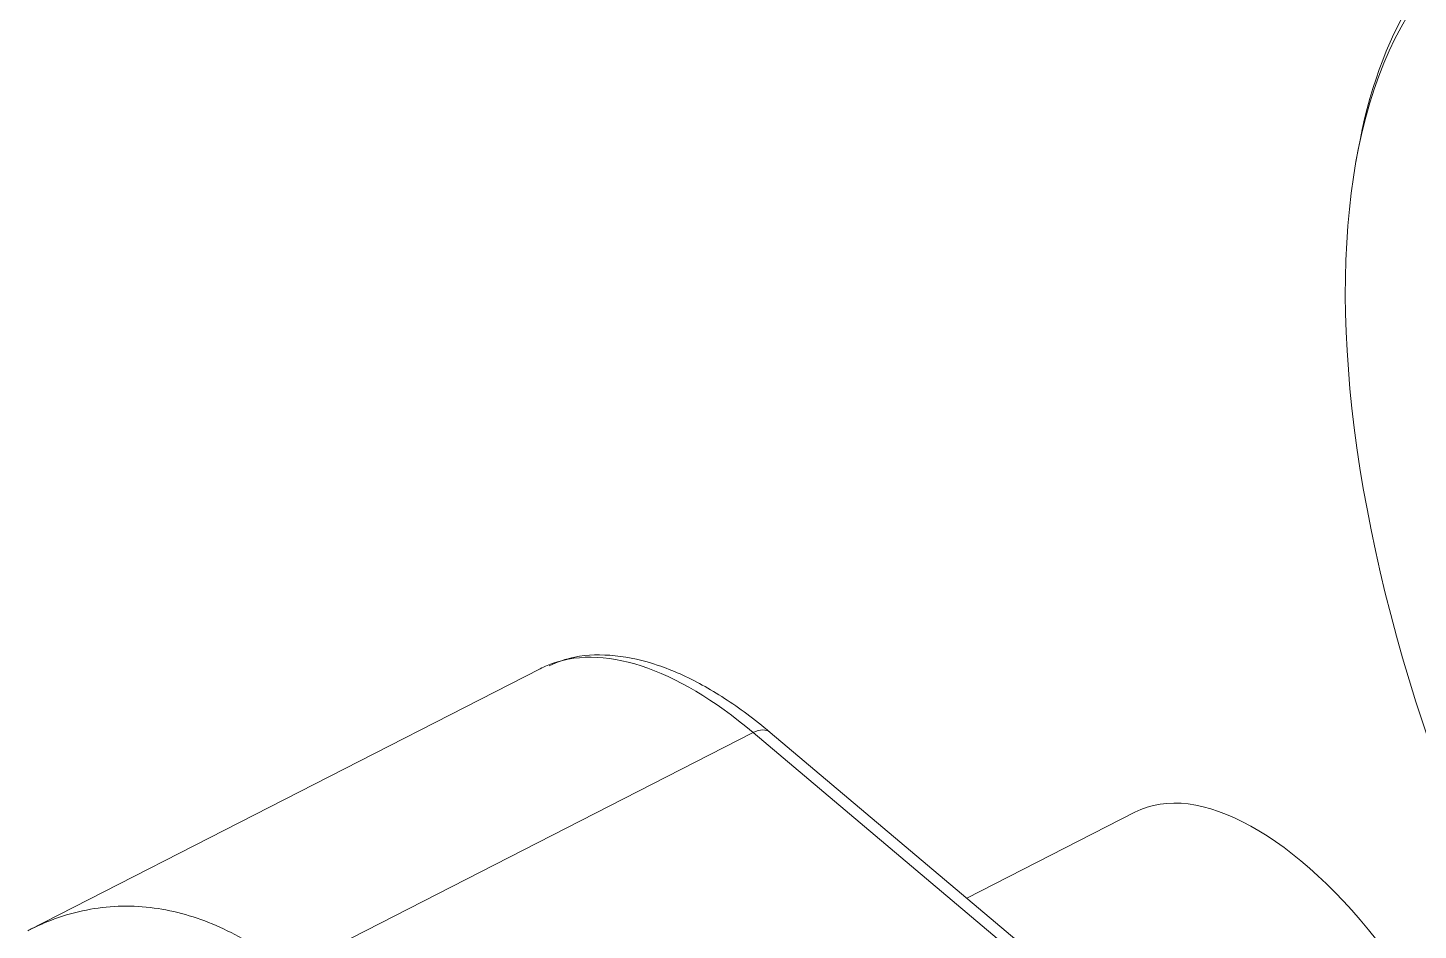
# Model space of a CAD drawing. Extents: x 10170 to 11010, y -16669 to -16075.
# Drawn here: x 10528.75 to 10547.35, y -16286.81 to -16274.74 of the extents above; entities that cross this region are included whole.
import ezdxf

# ---------------------------------------------------------------- set-up
doc = ezdxf.new("R2010")
doc.units = 0
doc.header["$MEASUREMENT"] = 0
doc.linetypes.add('HIDDEN2', pattern=[4.7625, 3.175, -1.5875])
doc.layers.add('1', color=4, linetype='HIDDEN2', lineweight=13)

msp = doc.modelspace()

# ---------------------------------------------------------------- linework, layer by layer
at = {"layer": '1', "color": 7, "linetype": 'Continuous', "lineweight": 18}
for p, q in [((10546.54574, -16276.38699), (10546.51941, -16276.53485)), ((10535.60646, -16283.31277), (10528.76377, -16286.81201)), ((10542.9711, -16287.78326), (10538.68108, -16284.1644)), ((10543.56272, -16285.23244), (10541.31173, -16286.38356)), ((10543.56272, -16285.23244), (10543.56258, -16285.23251))]:
    msp.add_line(p, q, dxfattribs=at)
at = {"layer": '1', "color": 1, "linetype": 'Continuous', "lineweight": 13}
for p, q in [((10538.45426, -16284.16781), (10532.22665, -16287.35251)), ((10542.74428, -16287.78667), (10538.45426, -16284.16781))]:
    msp.add_line(p, q, dxfattribs=at)
at = {"layer": '1', "color": 7, "linetype": 'Continuous', "lineweight": 18}
msp.add_ellipse((10554.52769, -16285.20666), major_axis=(6.05554, -11.84147), ratio=0.46078096, dxfattribs=at)
for centre, major_axis, start_param, end_param in [((10554.63832, -16285.15009), (-6.11928, 11.96612), 0, 0.54588627), ((10538.47488, -16288.92189), (2.86841, -5.60912), 3.10648668, 3.14158413), ((10545.82558, -16289.65741), (-2.26286, 4.42497), 3.88032475, 6.28318531)]:
    msp.add_ellipse(centre, major_axis=major_axis, ratio=0.46078096, start_param=start_param, end_param=end_param, dxfattribs=at)
at = {"layer": '1', "color": 1, "linetype": 'Continuous', "lineweight": 13}
for centre, major_axis, ratio, start_param, end_param in [((10538.47488, -16288.92189), (2.86841, -5.60912), 0.46078096, 2.30952844, 3.10648666), ((10538.45541, -16284.43193), (-0.22567, -0.26753), 0.59760843, 3.14160795, 4.10016161)]:
    msp.add_ellipse(centre, major_axis=major_axis, ratio=ratio, start_param=start_param, end_param=end_param, dxfattribs=at)
at = {"layer": '1', "color": 7, "linetype": 'Continuous', "lineweight": 18}
for points, knots in [([(10538.68108, -16284.1644), (10538.57743, -16284.07691), (10538.27527, -16283.83707), (10537.77163, -16283.51038), (10537.18014, -16283.24531), (10536.60816, -16283.11766), (10536.11281, -16283.12558), (10535.83456, -16283.22145), (10535.72383, -16283.27468)], [0, 0, 0, 0, 0.10012945, 0.29212877, 0.48529411, 0.67843249, 0.86755474, 1, 1, 1, 1]), ([(10528.75124, -16286.81846), (10528.77228, -16286.80758), (10528.79314, -16286.79708), (10528.83744, -16286.77538), (10528.87252, -16286.75876), (10528.91271, -16286.7406), (10528.93262, -16286.73183), (10528.94252, -16286.72752), (10528.94746, -16286.72538), (10528.94993, -16286.72432), (10528.95116, -16286.72379), (10528.95178, -16286.72352), (10528.95209, -16286.72339), (10528.95222, -16286.72333), (10528.95231, -16286.7233), (10528.95233, -16286.72329), (10529.09196, -16286.66328), (10529.23295, -16286.61513), (10529.51642, -16286.54199), (10529.65889, -16286.517), (10529.9439, -16286.48944), (10530.08644, -16286.48688), (10530.37022, -16286.50327), (10530.51146, -16286.52223), (10530.79129, -16286.58061), (10530.92988, -16286.62002), (10531.20313, -16286.71811), (10531.33778, -16286.77679), (10531.60192, -16286.91209), (10531.7314, -16286.98872), (10531.98404, -16287.15855), (10532.1072, -16287.25175), (10532.22665, -16287.35251)], [0, 0, 0, 0, 0.02503368, 0.02503368, 0.05370916, 0.0680469, 0.07521577, 0.07880021, 0.08059242, 0.08148853, 0.08193659, 0.08216061, 0.08227263, 0.08232863, 0.08232863, 0.08238464, 0.08238464, 0.19708656, 0.19708656, 0.31178848, 0.31178848, 0.4264904, 0.4264904, 0.54119232, 0.54119232, 0.65589424, 0.65589424, 0.77059616, 0.77059616, 0.88529808, 0.88529808, 1, 1, 1, 1])]:
    msp.add_open_spline(points, degree=3, knots=knots, dxfattribs=at)

doc.saveas('drawing.dxf')
